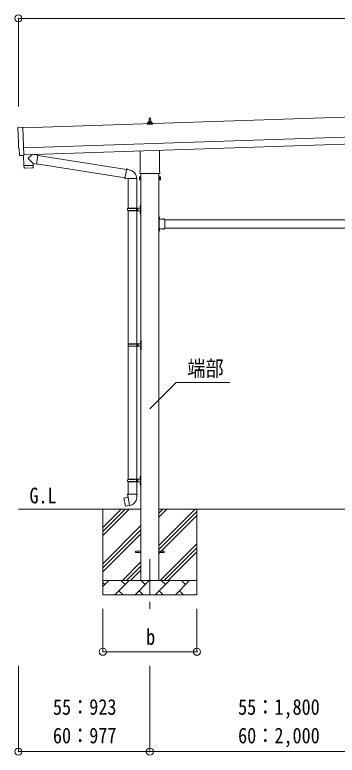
# Model space of a CAD drawing. Units: millimetres at full size, sheet at 1:50; details may follow other scales. Extents: x -14053 to 14053, y -9700 to 9700.
# Drawn here: x 3259 to 5521, y 846 to 6034 of the extents above; entities that cross this region are included whole.
import ezdxf
from ezdxf.enums import TextEntityAlignment as Align

# ---------------------------------------------------------------- set-up
doc = ezdxf.new("R2010")
doc.units = ezdxf.units.MM
doc.header["$LTSCALE"] = 50
doc.header["$PDMODE"] = 32
doc.header["$PDSIZE"] = 50
doc.linetypes.add('CHAIN1', pattern=[8, 5, -1, 1, -1])
doc.linetypes.add('USER7', pattern=[2, 1, -1])
for name, color, linetype, lineweight in [('0-2_建具', 4, 'Continuous', 9), ('0-3_階段', 7, 'CHAIN1', 9), ('0-4_設備', 7, 'Continuous', 9), ('0-7_ハッチ', 7, 'Continuous', 9), ('0-8_外構', 6, 'Continuous', 9), ('0-9_敷地', 7, 'Continuous', 9)]:
    doc.layers.add(name, color=color, linetype=linetype, lineweight=lineweight)
doc.styles.add('ＭＳ ゴシック', font='')
doc.styles.get('ＭＳ ゴシック').set_extended_font_data('MS Gothic')

msp = doc.modelspace()

# ---------------------------------------------------------------- linework, layer by layer
at = {"layer": '0-2_建具'}
for p, q in [((8697.89, 5421.63), (3314.88, 5242.19)), ((4200.53, 5284.47), (4201.25, 5308)), ((4202.25, 5308.97), (4210.8, 5308.97)), ((4211.8, 5308), (4212.53, 5284.47)), ((3319.55, 5102.27), (8702.56, 5281.7)), ((4188.28, 5268.97), (4188.28, 5276.69)), ((4224.78, 5268.97), (4188.28, 5268.97)), ((4188.66, 5277.47), (4224.39, 5277.47)), ((4189.04, 5277.66), (4195.76, 5279.29)), ((4196.14, 5279.47), (4216.91, 5279.47)), ((4196.53, 5280.26), (4196.53, 5284.47)), ((4197.53, 5284.47), (4215.53, 5284.47)), ((4216.53, 5280.26), (4216.53, 5284.47)), ((4224.01, 5277.66), (4217.29, 5279.29)), ((4224.78, 5268.97), (4224.78, 5276.69)), ((3321.21, 5052.3), (8704.22, 5231.73)), ((3301.72, 5047.88), (3294.79, 5048.01)), ((3321.3, 5049.53), (3321.34, 5048.53)), ((4138.23, 4934.98), (4138.23, 5079.43)), ((4274.83, 5083.98), (4274.83, 4934.98)), ((4136.53, 4926.21), (4136.53, 4931.71)), ((4276.53, 4931.71), (4276.53, 4926.21)), ((4132.53, 4896.71), (4133.29, 4898.03)), ((4132.53, 4896.71), (4132.53, 4879.71)), ((4132.53, 4879.71), (4133.29, 4878.4)), ((4139.53, 4893.12), (4133.29, 4893.12)), ((4139.53, 4883.3), (4133.29, 4883.3)), ((4139.53, 4878.4), (4133.29, 4878.4)), ((4274.46, 4922.71), (4138.59, 4922.71)), ((4142.03, 4879.01), (4139.53, 4879.01)), ((4144.03, 4922.71), (4144.03, 2070.21)), ((4269.03, 2070.21), (4269.03, 4922.71)), ((4271.03, 4879.01), (4273.53, 4879.01)), ((4273.53, 4893.12), (4279.77, 4893.12)), ((4273.53, 4883.3), (4279.77, 4883.3)), ((4273.53, 4878.4), (4279.77, 4878.4)), ((4280.53, 4896.71), (4279.77, 4898.03)), ((4280.53, 4879.71), (4279.77, 4878.4)), ((4280.53, 4896.71), (4280.53, 4879.71)), ((4271.03, 4621.21), (4269.03, 4621.21)), ((4269.03, 4621.21), (4269.03, 4601.21)), ((4271.03, 4621.21), (4271.03, 4601.21)), ((4269.03, 4614.21), (4271.03, 4614.21)), ((4269.03, 4608.21), (4271.03, 4608.21)), ((4271.54, 4617.11), (4271.03, 4617.11)), ((4271.03, 4617.11), (4271.03, 4605.31)), ((4311.03, 4601.21), (4271.03, 4601.21)), ((4271.03, 4597.21), (4271.03, 4539.21)), ((4307.93, 4601.21), (4296.13, 4601.21)), ((4307.93, 4601.72), (4307.93, 4601.21)), ((4311.03, 4601.21), (4311.03, 4535.21)), ((4311.03, 4598.21), (5902.03, 4598.21)), ((4269.03, 4535.21), (4269.03, 4515.21)), ((4269.03, 4528.21), (4271.03, 4528.21)), ((4269.03, 4522.21), (4271.03, 4522.21)), ((4271.03, 4515.21), (4269.03, 4515.21)), ((4275.03, 4538.21), (4269.53, 4538.21)), ((4271.03, 4537.21), (4275.03, 4537.21)), ((4271.03, 4535.21), (4271.03, 4515.21)), ((4311.03, 4535.21), (4271.03, 4535.21)), ((4271.54, 4531.11), (4271.03, 4531.11)), ((4271.03, 4531.11), (4271.03, 4519.31)), ((4307.93, 4535.21), (4296.13, 4535.21)), ((4307.93, 4534.7), (4307.93, 4535.21)), ((4311.03, 4538.21), (5902.03, 4538.21)), ((4106.53, 2274.71), (4144.03, 2274.71)), ((4106.53, 2265.71), (4106.53, 2274.71)), ((4106.53, 2265.71), (4144.03, 2265.71)), ((4269.03, 2274.71), (4306.53, 2274.71)), ((4269.03, 2265.71), (4306.53, 2265.71)), ((4306.53, 2265.71), (4306.53, 2274.71))]:
    msp.add_line(p, q, dxfattribs=at)
for points in [[(3283.21, 5244.57), (3314.71, 5247.28), (3321.3, 5049.53)], [(3291.85, 5050.9), (3290.28, 5097.91), (3289.68, 5097.89)], [(3302.45, 5048.17), (3303.09, 5048.83), (3321.34, 5048.53)], [(4139.53, 4878.4), (4139.53, 4898.03), (4133.29, 4898.03)], [(4139.53, 4879.01), (4139.53, 4897.41), (4142.03, 4897.41)], [(4273.53, 4879.01), (4273.53, 4897.41), (4271.03, 4897.41)], [(4273.53, 4878.4), (4273.53, 4898.03), (4279.77, 4898.03)], [(4275.03, 4598.21), (4269.53, 4598.21), (4269.53, 4538.21)], [(4271.54, 4617.11), (4271.54, 4605.31), (4271.03, 4605.31)], [(4271.03, 4597.21), (4275.03, 4597.21), (4275.03, 4599.21), (4271.03, 4599.21)], [(4307.93, 4601.72), (4296.13, 4601.72), (4296.13, 4601.21)], [(4271.03, 4539.21), (4275.03, 4539.21), (4275.03, 4537.21)], [(4271.54, 4531.11), (4271.54, 4519.31), (4271.03, 4519.31)], [(4307.93, 4534.7), (4296.13, 4534.7), (4296.13, 4535.21)]]:
    msp.add_lwpolyline(points, dxfattribs=at)
for points in [[(4142.03, 4877.71), (4142.03, 4898.71), (4144.03, 4898.71), (4144.03, 4877.71)], [(4271.03, 4877.71), (4271.03, 4898.71), (4269.03, 4898.71), (4269.03, 4877.71)]]:
    msp.add_lwpolyline(points, close=True, dxfattribs=at)
at = {"layer": '0-2_建具', "linetype": 'USER7'}
for points in [[(4273.64, 4613.71), (4270.86, 4612.36), (4270.25, 4611.21)], [(4273.64, 4608.71), (4270.86, 4610.07), (4270.25, 4611.21)], [(4299.53, 4603.82), (4300.88, 4601.04), (4302.03, 4600.43)], [(4304.53, 4603.82), (4303.17, 4601.04), (4302.03, 4600.43)], [(4273.64, 4527.71), (4270.86, 4526.36), (4270.25, 4525.21)], [(4273.64, 4522.71), (4270.86, 4524.07), (4270.25, 4525.21)], [(4299.53, 4532.6), (4300.88, 4535.38), (4302.03, 4535.99)], [(4304.53, 4532.6), (4303.17, 4535.38), (4302.03, 4535.99)]]:
    msp.add_lwpolyline(points, dxfattribs=at)
at = {"layer": '0-2_建具'}
for centre, radius, start, end in [((4202.25, 5307.97), 1, 90, 178.60509), ((4210.8, 5307.97), 1, 1.39491, 90), ((4189.28, 5276.69), 1, 103.62699, 180), ((4195.53, 5280.26), 1, 283.62699, 0), ((4200.61, 5283.84), 4.13, 90, 171.17633), ((4197.53, 5283.47), 1, 90, 180), ((4209.86, 5284.47), 4.83, 133.60282, 180), ((4203.19, 5284.47), 4.83, 0, 46.39718), ((4212.44, 5283.84), 4.13, 8.82367, 90), ((4215.53, 5283.47), 1, 0, 90), ((4217.53, 5280.26), 1, 180, 256.37301), ((4223.78, 5276.69), 1, 0, 76.37301), ((4140.53, 4931.71), 4, 125.09963, 180), ((4272.53, 4931.71), 4, 0, 54.90037), ((4136.87, 4895.57), 4.34, 145.61575, 214.38425), ((4136.87, 4880.85), 4.34, 145.61575, 214.38425), ((4148.77, 4888.21), 16.24, 162.41205, 197.58795), ((4140.53, 4926.21), 4, 180, 194.47751), ((4140.53, 4926.21), 4, 194.47751, 241.04498), ((4272.53, 4926.21), 4, 298.95502, 345.52249), ((4272.53, 4926.21), 4, 345.52249, 0), ((4276.18, 4895.57), 4.34, 325.61575, 34.38425), ((4264.29, 4888.21), 16.24, 342.41205, 17.58795), ((4276.18, 4880.85), 4.34, 325.61575, 34.38425), ((4271.03, 4601.21), 2, 180, 270), ((4265.79, 4611.21), 8.23, 314.2189, 45.7811), ((4302.03, 4595.98), 8.23, 44.2189, 135.7811), ((4271.03, 4535.21), 2, 90, 180), ((4265.79, 4525.21), 8.23, 314.2189, 45.7811), ((4302.03, 4540.44), 8.23, 224.2189, 315.7811)]:
    msp.add_arc(centre, radius, start, end, dxfattribs=at)
for centre, major_axis, ratio, start_param, end_param in [((3283.47, 5241.58), (-3, -0.1), 0.99863, 4.7647489, 6.2979817), ((-1477.4, 5012.42), (4760.73, 158.69), 0.99863, 6.2686928, 6.2979817), ((3289.54, 5102.28), (-4.4, -0.15), 0.99863, 6.2686928, 7.8539816), ((3294.85, 5051.01), (-2.11, -2.14), 0.9974, 5.5252311, 7.0411395), ((3301.74, 5048.88), (-0.704, -0.714), 0.9974, 0.7579542, 1.5707963)]:
    msp.add_ellipse(centre, major_axis=major_axis, ratio=ratio, start_param=start_param, end_param=end_param, dxfattribs=at)
at = {"layer": '0-3_階段'}
msp.add_line((4206.53, 2220.21), (4206.53, 1871.21), dxfattribs=at)
at = {"layer": '0-4_設備'}
for p, q in [((4144.03, 2570.21), (3283.88, 2570.21)), ((3876.53, 2570.21), (3876.53, 1970.21)), ((3876.53, 2385.16), (4061.58, 2570.21)), ((3876.53, 2413.44), (4033.29, 2570.21)), ((3876.53, 2441.73), (4005.01, 2570.21)), ((5944.03, 2570.21), (4269.03, 2570.21)), ((4269.03, 2315.11), (4524.13, 2570.21)), ((4269.03, 2513.1), (4326.14, 2570.21)), ((4269.03, 2541.39), (4297.85, 2570.21)), ((4269.03, 2286.83), (4536.53, 2554.33)), ((4536.53, 2570.21), (4536.53, 1970.21)), ((4269.03, 2258.54), (4536.53, 2526.04)), ((3876.53, 2187.17), (4144.03, 2454.67)), ((3876.53, 2158.89), (4144.03, 2426.39)), ((3876.53, 2130.6), (4144.03, 2398.1)), ((4278.68, 2070.21), (4536.53, 2328.05)), ((4306.97, 2070.21), (4536.53, 2299.77)), ((4335.25, 2070.21), (4536.53, 2271.48)), ((4014.13, 2070.21), (4144.03, 2200.11)), ((4042.41, 2070.21), (4144.03, 2171.83)), ((4070.69, 2070.21), (4144.03, 2143.54)), ((3876.53, 2070.21), (4536.53, 2070.21)), ((3876.53, 2027.32), (3919.42, 2070.21)), ((3890.87, 2041.66), (3876.53, 2056)), ((3960.84, 1970.21), (4060.84, 2070.21)), ((4032.29, 2041.66), (4003.73, 2070.21)), ((4102.26, 1970.21), (4202.26, 2070.21)), ((4173.71, 2041.66), (4145.16, 2070.21)), ((4243.68, 1970.21), (4343.68, 2070.21)), ((4315.13, 2041.66), (4286.58, 2070.21)), ((4385.11, 1970.21), (4485.11, 2070.21)), ((4456.55, 2041.66), (4428, 2070.21)), ((4533.24, 2070.21), (4536.53, 2073.49)), ((3989.4, 1998.76), (4017.95, 1970.21)), ((4130.82, 1998.76), (4159.37, 1970.21)), ((4272.24, 1998.76), (4300.79, 1970.21)), ((4413.66, 1998.76), (4442.21, 1970.21)), ((4536.53, 1970.21), (3876.53, 1970.21))]:
    msp.add_line(p, q, dxfattribs=at)
at = {"layer": '0-7_ハッチ', "color": 6}
msp.add_lwpolyline([(4767.44, 3457.17), (4390.7, 3457.17), (4206.53, 3273)], dxfattribs=at)
at = {"layer": '0-8_外構'}
for p, q in [((3283.88, 6009.18), (8733.55, 6009.18)), ((3283.88, 6009.18), (3283.88, 5391.24)), ((3876.53, 1571.21), (3876.53, 1871.21)), ((4536.53, 1571.21), (4536.53, 1871.21)), ((3876.53, 1571.21), (4536.53, 1571.21)), ((3283.88, 871.21), (3283.88, 1471.21)), ((4206.53, 871.21), (6006.53, 871.21))]:
    msp.add_line(p, q, dxfattribs=at)
msp.add_lwpolyline([(3283.88, 871.21), (4206.53, 871.21), (4206.53, 1471.21)], dxfattribs=at)
for p in [(3283.88, 6009.18), (3876.53, 1571.21), (4536.53, 1571.21), (3283.88, 871.21), (4206.53, 871.21)]:
    msp.add_point(p, dxfattribs=at)
at = {"layer": '0-9_敷地'}
for p, q in [((3382.63, 5054.34), (3355.41, 5031.31)), ((3420.32, 5051.05), (3394.41, 5054.74)), ((3420.32, 5051.05), (3411.36, 4987.99)), ((3420.06, 5049.22), (4042.66, 4950.09)), ((3386.87, 4991.47), (3355.38, 5023.98)), ((3386.87, 4991.47), (3411.36, 4987.99)), ((3386.87, 4991.47), (3387.28, 4979.46)), ((3411.62, 4989.82), (4032.24, 4891)), ((3323.34, 4976.33), (3324.01, 4963.29)), ((3384.62, 4962.36), (3327.11, 4960.44)), ((3327.81, 4977.48), (3327.86, 4976.48)), ((3382.78, 4979.31), (3382.79, 4978.31)), ((4042.98, 4951.91), (4037.45, 4920.55)), ((4042.98, 4951.91), (4044.12, 4953.89)), ((4044.12, 4953.89), (4047.68, 4953.27)), ((4047.68, 4953.27), (4048.1, 4950.92)), ((4062.61, 4948.1), (4064.3, 4946.47)), ((4064.3, 4946.47), (4066.41, 4946.02)), ((4031.92, 4889.18), (4037.45, 4920.55)), ((4031.92, 4889.18), (4032.31, 4886.93)), ((4031.92, 4889.18), (4037.07, 4888.36)), ((4032.31, 4886.93), (4035.88, 4886.3)), ((4035.88, 4886.3), (4037.07, 4888.36)), ((4037.07, 4888.36), (4051.67, 4886.05)), ((4051.67, 4886.05), (4053.88, 4887.03)), ((4114.18, 4886.64), (4052.99, 4886.64)), ((4054.03, 4886.64), (4054.03, 4679.21)), ((4114.03, 4886.64), (4114.03, 4679.21)), ((4051.03, 4677.21), (4101.36, 4677.21)), ((4052.03, 4679.21), (4138.03, 4679.21)), ((4052.03, 4679.21), (4052.03, 4677.21)), ((4111.03, 4679.21), (4111.03, 4674.71)), ((4111.03, 4674.71), (4113.03, 4674.71)), ((4113.03, 4674.71), (4113.03, 4670.21)), ((4113.03, 4665.71), (4113.03, 4670.21)), ((4119.03, 4679.21), (4119.03, 4670.21)), ((4119.03, 4674.71), (4122.03, 4674.71)), ((4119.03, 4661.21), (4119.03, 4670.21)), ((4122.03, 4674.71), (4122.03, 4670.21)), ((4122.03, 4665.71), (4122.03, 4670.21)), ((4137.72, 4696.36), (4139.77, 4695.36)), ((4138.99, 4698.36), (4139.63, 4698.36)), ((4138.99, 4698.36), (4138.99, 4690.06)), ((4138.99, 4690.06), (4139.63, 4690.06)), ((4139.63, 4698.36), (4139.63, 4690.06)), ((4139.63, 4698.36), (4140.03, 4697.96)), ((4139.63, 4690.06), (4140.03, 4690.46)), ((4139.77, 4695.36), (4140.38, 4694.21)), ((4140.03, 4702.21), (4143.03, 4703.71)), ((4140.03, 4702.21), (4140.03, 4670.21)), ((4140.03, 4697.96), (4140.03, 4690.46)), ((4140.03, 4638.21), (4140.03, 4670.21)), ((4143.03, 4703.71), (4143.03, 4670.21)), ((4143.03, 4703.71), (4144.03, 4703.71)), ((4143.03, 4636.71), (4143.03, 4670.21)), ((4144.03, 4703.71), (4144.03, 4670.21)), ((4144.03, 4636.71), (4144.03, 4670.21)), ((4051.03, 4663.21), (4101.36, 4663.21)), ((4052.03, 4661.21), (4052.03, 4663.21)), ((4052.03, 4661.21), (4138.03, 4661.21)), ((4054.03, 4661.21), (4054.03, 3729.21)), ((4111.03, 4661.21), (4111.03, 4665.71)), ((4111.03, 4665.71), (4113.03, 4665.71)), ((4114.03, 4661.21), (4114.03, 3729.21)), ((4119.03, 4665.71), (4122.03, 4665.71)), ((4137.72, 4648.36), (4139.77, 4647.36)), ((4138.99, 4650.36), (4139.63, 4650.36)), ((4138.99, 4650.36), (4138.99, 4642.06)), ((4138.99, 4642.06), (4139.63, 4642.06)), ((4139.63, 4650.36), (4139.63, 4642.06)), ((4139.63, 4650.36), (4140.03, 4649.96)), ((4139.63, 4642.06), (4140.03, 4642.46)), ((4139.77, 4647.36), (4140.38, 4646.21)), ((4140.03, 4649.96), (4140.03, 4642.46)), ((4140.03, 4638.21), (4143.03, 4636.71)), ((4143.03, 4636.71), (4144.03, 4636.71)), ((4140.22, 3746.36), (4142.27, 3745.36)), ((4141.49, 3748.36), (4142.13, 3748.36)), ((4141.49, 3748.36), (4141.49, 3740.06)), ((4141.49, 3740.06), (4142.13, 3740.06)), ((4142.13, 3748.36), (4142.13, 3740.06)), ((4142.13, 3748.36), (4142.53, 3747.96)), ((4142.13, 3740.06), (4142.53, 3740.46)), ((4142.27, 3745.36), (4142.88, 3744.21)), ((4142.53, 3752.21), (4145.53, 3753.71)), ((4142.53, 3752.21), (4142.53, 3720.21)), ((4142.53, 3747.96), (4142.53, 3740.46)), ((4145.53, 3753.71), (4145.53, 3720.21)), ((4145.53, 3753.71), (4146.53, 3753.71)), ((4146.53, 3753.71), (4146.53, 3720.21)), ((4053.53, 3727.21), (4103.86, 3727.21)), ((4053.53, 3713.21), (4103.86, 3713.21)), ((4054.03, 3711.22), (4054.03, 2779.21)), ((4054.53, 3729.21), (4140.53, 3729.21)), ((4054.53, 3729.21), (4054.53, 3727.21)), ((4054.53, 3711.21), (4054.53, 3713.21)), ((4054.53, 3711.21), (4140.53, 3711.21)), ((4113.53, 3729.21), (4113.53, 3724.71)), ((4113.53, 3724.71), (4115.53, 3724.71)), ((4113.53, 3711.21), (4113.53, 3715.71)), ((4113.53, 3715.71), (4115.53, 3715.71)), ((4114.03, 3711.22), (4114.03, 2779.21)), ((4115.53, 3724.71), (4115.53, 3720.21)), ((4115.53, 3715.71), (4115.53, 3720.21)), ((4121.53, 3729.21), (4121.53, 3720.21)), ((4121.53, 3724.71), (4124.53, 3724.71)), ((4121.53, 3711.21), (4121.53, 3720.21)), ((4121.53, 3715.71), (4124.53, 3715.71)), ((4124.53, 3724.71), (4124.53, 3720.21)), ((4124.53, 3715.71), (4124.53, 3720.21)), ((4140.22, 3698.36), (4142.27, 3697.36)), ((4141.49, 3700.36), (4142.13, 3700.36)), ((4141.49, 3700.36), (4141.49, 3692.06)), ((4141.49, 3692.06), (4142.13, 3692.06)), ((4142.13, 3700.36), (4142.13, 3692.06)), ((4142.13, 3700.36), (4142.53, 3699.96)), ((4142.13, 3692.06), (4142.53, 3692.46)), ((4142.27, 3697.36), (4142.88, 3696.21)), ((4142.53, 3688.21), (4142.53, 3720.21)), ((4142.53, 3699.96), (4142.53, 3692.46)), ((4142.53, 3688.21), (4145.53, 3686.71)), ((4145.53, 3686.71), (4145.53, 3720.21)), ((4145.53, 3686.71), (4146.53, 3686.71)), ((4146.53, 3686.71), (4146.53, 3720.21)), ((4140.03, 2802.21), (4143.03, 2803.71)), ((4140.03, 2802.21), (4140.03, 2770.21)), ((4143.03, 2803.71), (4143.03, 2770.21)), ((4143.03, 2803.71), (4144.03, 2803.71)), ((4144.03, 2803.71), (4144.03, 2770.21)), ((4051.03, 2777.21), (4101.36, 2777.21)), ((4051.03, 2763.21), (4101.36, 2763.21)), ((4052.03, 2779.21), (4138.03, 2779.21)), ((4052.03, 2779.21), (4052.03, 2777.21)), ((4052.03, 2761.21), (4052.03, 2763.21)), ((4052.03, 2761.21), (4138.03, 2761.21)), ((4054.03, 2761.21), (4054.03, 2676.28)), ((4111.03, 2779.21), (4111.03, 2774.71)), ((4111.03, 2774.71), (4113.03, 2774.71)), ((4111.03, 2761.21), (4111.03, 2765.71)), ((4111.03, 2765.71), (4113.03, 2765.71)), ((4113.03, 2774.71), (4113.03, 2770.21)), ((4113.03, 2765.71), (4113.03, 2770.21)), ((4114.03, 2761.21), (4114.03, 2676.28)), ((4119.03, 2779.21), (4119.03, 2770.21)), ((4119.03, 2774.71), (4122.03, 2774.71)), ((4119.03, 2761.21), (4119.03, 2770.21)), ((4119.03, 2765.71), (4122.03, 2765.71)), ((4122.03, 2774.71), (4122.03, 2770.21)), ((4122.03, 2765.71), (4122.03, 2770.21)), ((4137.72, 2796.36), (4139.77, 2795.36)), ((4138.99, 2798.36), (4139.63, 2798.36)), ((4138.99, 2798.36), (4138.99, 2790.06)), ((4138.99, 2790.06), (4139.63, 2790.06)), ((4138.99, 2750.36), (4139.63, 2750.36)), ((4138.99, 2750.36), (4138.99, 2742.06)), ((4139.63, 2798.36), (4139.63, 2790.06)), ((4139.63, 2798.36), (4140.03, 2797.96)), ((4139.63, 2790.06), (4140.03, 2790.46)), ((4139.63, 2750.36), (4139.63, 2742.06)), ((4139.63, 2750.36), (4140.03, 2749.96)), ((4139.77, 2795.36), (4140.38, 2794.21)), ((4140.03, 2797.96), (4140.03, 2790.46)), ((4140.03, 2738.21), (4140.03, 2770.21)), ((4140.03, 2749.96), (4140.03, 2742.46)), ((4143.03, 2736.71), (4143.03, 2770.21)), ((4144.03, 2736.71), (4144.03, 2770.21)), ((4137.72, 2748.36), (4139.77, 2747.36)), ((4138.99, 2742.06), (4139.63, 2742.06)), ((4139.63, 2742.06), (4140.03, 2742.46)), ((4139.77, 2747.36), (4140.38, 2746.21)), ((4140.03, 2738.21), (4143.03, 2736.71)), ((4143.03, 2736.71), (4144.03, 2736.71)), ((4025.57, 2647.83), (4024.76, 2646.66)), ((4024.76, 2646.66), (4034.38, 2592.1)), ((4053.44, 2653.08), (4025.57, 2647.83)), ((4038.31, 2650.44), (4038.1, 2650.19)), ((4052.18, 2676.28), (4050.03, 2675.5)), ((4050.03, 2675.5), (4050.03, 2671.88)), ((4050.03, 2671.88), (4052.27, 2671.07)), ((4052.18, 2676.28), (4084.03, 2676.28)), ((4052.18, 2676.28), (4052.27, 2671.07)), ((4052.27, 2671.07), (4052.53, 2656.28)), ((4052.53, 2656.28), (4053.88, 2654.28)), ((4063.79, 2595.79), (4053.66, 2653.26)), ((4053.68, 2654.08), (4053.68, 2653.38)), ((4053.88, 2654.28), (4053.85, 2654.28)), ((4115.88, 2676.28), (4084.03, 2676.28)), ((4114.22, 2654.34), (4114.14, 2652.18)), ((4115.53, 2656.28), (4114.22, 2654.34)), ((4118.03, 2671.88), (4115.79, 2671.07)), ((4115.88, 2676.28), (4118.03, 2675.5)), ((4118.03, 2675.5), (4118.03, 2671.88)), ((4064.09, 2595.02), (4063.85, 2595.69)), ((4048.4, 2593.19), (4048.12, 2593.35))]:
    msp.add_line(p, q, dxfattribs=at)
for points in [[(3320.94, 5048.53), (3323.31, 4977.33), (3387.28, 4979.46)], [(3387.52, 4965.41), (3387.31, 4978.46), (3323.34, 4976.33)], [(4042.98, 4951.91), (4048.1, 4950.92), (4062.61, 4948.1)], [(4137.72, 4692.06), (4139.77, 4693.06), (4140.38, 4694.21)], [(4137.72, 4644.06), (4139.77, 4645.06), (4140.38, 4646.21)], [(4140.22, 3742.06), (4142.27, 3743.06), (4142.88, 3744.21)], [(4140.22, 3694.06), (4142.27, 3695.06), (4142.88, 3696.21)], [(4137.72, 2792.06), (4139.77, 2793.06), (4140.38, 2794.21)], [(4137.72, 2744.06), (4139.77, 2745.06), (4140.38, 2746.21)], [(4040.55, 2650.66), (4040.27, 2650.81), (4038.31, 2650.44)], [(4115.88, 2676.28), (4115.79, 2671.07), (4115.53, 2656.28)], [(4063.52, 2595.88), (4035.54, 2591.28), (4034.38, 2592.1)], [(4050.59, 2593.75), (4050.38, 2593.52), (4048.4, 2593.19)]]:
    msp.add_lwpolyline(points, dxfattribs=at)
for centre, radius, start, end in [((3358.8, 5027.63), 5, 132.56466, 226.88314), ((3327, 4963.44), 3, 182.90915, 271.95747), ((3384.52, 4965.36), 3, 271.90915, 0.90915), ((4053.88, 4887.03), 60.3, 359.62495, 78), ((4099.78, 4670.21), 49.25, 171.82876, 180.00002), ((4099.78, 4670.21), 49.25, 180.00002, 188.17127), ((4101.36, 4679.21), 2, 270, 359.99998), ((4143.32, 4694.21), 6, 136.21765, 223.78235), ((4138.03, 4681.21), 2, 270, 359.99998), ((4101.36, 4661.21), 2, 0.00005, 90.00004), ((4143.32, 4646.21), 6, 136.21765, 223.78235), ((4138.03, 4659.21), 2, 0.00005, 90.00004), ((4145.82, 3744.21), 6, 136.21765, 223.78235), ((4102.28, 3720.21), 49.25, 171.82876, 180.00002), ((4102.28, 3720.21), 49.25, 180.00002, 188.17127), ((4103.86, 3729.21), 2, 270, 359.99998), ((4103.86, 3711.21), 2, 0.00005, 90.00004), ((4145.82, 3696.21), 6, 136.21765, 223.78235), ((4140.53, 3731.21), 2, 270, 359.99998), ((4140.53, 3709.21), 2, 0.00005, 90.00004), ((4099.78, 2770.21), 49.25, 171.82876, 180.00002), ((4099.78, 2770.21), 49.25, 180.00002, 188.17127), ((4101.36, 2779.21), 2, 270, 359.99998), ((4101.36, 2761.21), 2, 0.00005, 90.00004), ((4143.32, 2794.21), 6, 136.21765, 223.78235), ((4143.32, 2746.21), 6, 136.21765, 223.78235), ((4138.03, 2781.21), 2, 270, 359.99998), ((4138.03, 2759.21), 2, 0.00005, 90.00004), ((4053.38, 2653.38), 0.3, 280.66842, 0), ((4053.88, 2654.08), 0.2, 100, 180), ((4053.88, 2654.28), 60.3, 279.96938, 358), ((4063.57, 2595.58), 0.3, 20, 99.33158), ((4064.28, 2595.09), 0.2, 200, 279.96938)]:
    msp.add_arc(centre, radius, start, end, dxfattribs=at)

# ---------------------------------------------------------------- texts
at = {"layer": '0-7_ハッチ', "style": 'ＭＳ ゴシック', "width": 0.85}
for s, p in [('端部', (4469.23, 3468.8)), ('G.L', (3361.69, 2577.8))]:
    msp.add_text(s, height=110, dxfattribs=at).set_placement(p, align=Align.BOTTOM_LEFT)
at = {"layer": '0-8_外構', "color": 7, "style": 'ＭＳ ゴシック', "width": 0.85}
for s, p in [('b', (4180.28, 1586.21)), ('55：923', (3526.46, 1096.21)), ('55：1,800', (4825.28, 1096.21)), ('60：977', (3526.46, 896.21)), ('60：2,000', (4825.28, 896.21))]:
    msp.add_text(s, height=110, dxfattribs=at).set_placement(p, align=Align.BOTTOM_LEFT)

doc.saveas('drawing.dxf')
